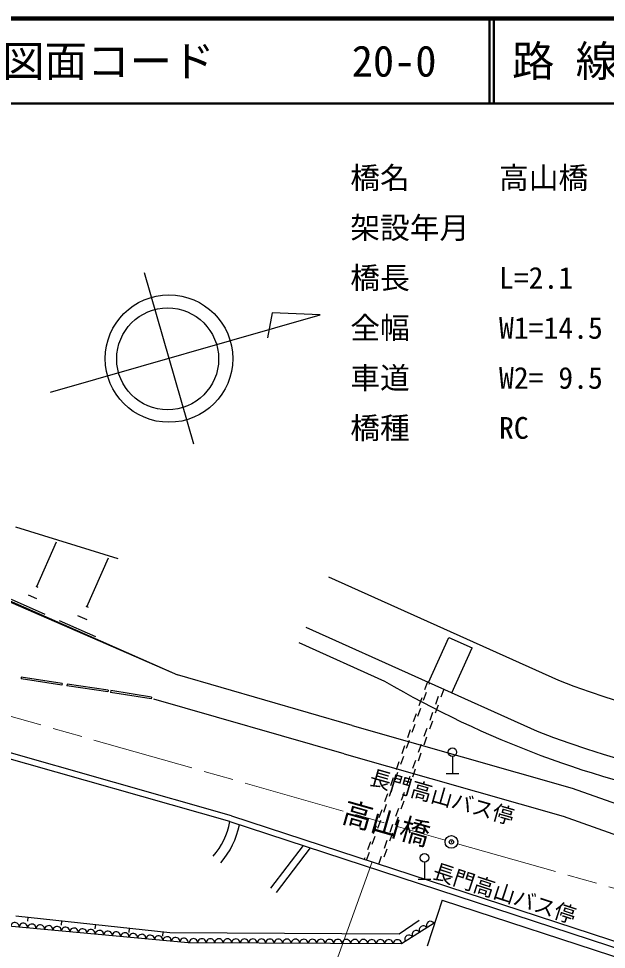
# Model space of a CAD drawing. Units: millimetres, scale not verified. Extents: x 40000 to 680000, y 20000 to 380000.
# Drawn here: x 122321 to 191486, y 270384 to 380000 of the extents above; entities that cross this region are included whole.
import ezdxf
from ezdxf.enums import TextEntityAlignment as Align

# ---------------------------------------------------------------- set-up
doc = ezdxf.new("R2010")
doc.units = ezdxf.units.MM
doc.header["$LTSCALE"] = 1000
doc.header["$PDMODE"] = 32
doc.header["$PDSIZE"] = 500
doc.linetypes.add('CHAIN', pattern=[18.5, 12, -1.5, 3.5, -1.5])
for name, color, linetype, lineweight in [('S-BGD', 7, 'Continuous', 25), ('S-BMK', 2, 'CHAIN', 13), ('S-BMK-SRVR', 3, 'Continuous', 25), ('S-STR-HTXT', 7, 'Continuous', 13), ('S-STR-STR1', 1, 'Continuous', 25), ('S-TTL', 2, 'Continuous', 140), ('S-TTL-LINE', 7, 'Continuous', 50)]:
    doc.layers.add(name, color=color, linetype=linetype, lineweight=lineweight)
doc.layers.add('S-BGD-HTXT', color=7, linetype='Continuous')
doc.layers.add('S-TTL-TXT', color=7, linetype='Continuous')
doc.styles.add('ＭＳ ゴシック', font='')
doc.styles.get('ＭＳ ゴシック').set_extended_font_data('MS Gothic')

msp = doc.modelspace()

# ---------------------------------------------------------------- linework, layer by layer
at = {"layer": 'S-BGD'}
for p, q in [((82273, 328642), (141002, 302707)), ((85305, 326946), (141002, 302707)), ((121964, 320161), (133984, 316405)), ((124464, 313109), (126796, 318391)), ((130362, 310734), (132901, 316483)), ((158775, 314271), (185834, 302077)), ((124340, 313163), (124587, 313054)), ((121450, 311614), (125390, 309874)), ((123449, 312144), (124434, 311709)), ((130228, 310793), (130495, 310675)), ((127102, 309118), (131363, 307237)), ((129265, 309691), (130330, 309220)), ((156104, 308345), (183324, 296078)), ((170561, 301830), (172944, 307118)), ((172944, 307118), (175679, 305886)), ((147384, 286103), (75951, 306477)), ((155283, 306522), (165371, 301975)), ((173296, 300598), (175679, 305886)), ((147178, 285433), (75759, 305803)), ((161577, 296769), (141002, 302707)), ((122630, 302428), (122600, 302230)), ((127416, 301509), (122600, 302230)), ((127446, 301707), (122630, 302428)), ((127446, 301707), (127416, 301509)), ((127446, 301707), (127416, 301509)), ((128039, 301618), (128010, 301420)), ((128039, 301618), (128010, 301420)), ((132856, 300898), (128039, 301618)), ((132826, 300700), (128010, 301420)), ((132856, 300898), (132826, 300700)), ((132856, 300898), (132826, 300700)), ((133155, 300855), (133123, 300657)), ((137932, 299888), (133123, 300657)), ((137964, 300085), (133155, 300855)), ((137964, 300085), (137932, 299888)), ((137964, 300085), (137932, 299888)), ((160612, 293404), (138243, 299860)), ((161577, 296769), (187450, 289389)), ((160612, 293404), (186384, 286054)), ((173369, 293114), (173369, 291114)), ((172619, 291114), (174119, 291114)), ((187450, 289389), (201712, 284333)), ((147384, 286103), (194944, 270522)), ((147178, 285433), (194726, 269857)), ((186384, 286054), (219815, 274200)), ((155812, 282605), (151980, 277578)), ((156617, 282341), (152616, 277093)), ((170086, 280666), (170086, 278666)), ((169336, 278666), (170836, 278666)), ((172179, 276191), (170406, 270780)), ((172179, 276191), (194137, 268998)), ((121988, 274345), (140126, 272355)), ((123405, 274189), (123350, 273692)), ((142284, 271151), (121087, 273128)), ((127381, 273753), (127327, 273256)), ((131357, 273317), (131303, 272820)), ((167115, 272230), (169437, 273806)), ((171219, 273464), (167392, 271025)), ((135333, 272881), (135279, 272384)), ((139310, 272444), (139255, 271947)), ((140126, 272355), (167115, 272230)), ((167392, 271025), (142284, 271151))]:
    msp.add_line(p, q, dxfattribs=at)
for centre in [(173369, 293614), (170086, 281166)]:
    msp.add_circle(centre, 500, dxfattribs=at)
for centre, radius, start, end in [((225300, 404377), 118648, 239.66255, 259.38264), ((225300, 404377), 109648, 248.90395, 281.16787), ((225300, 404377), 116148, 248.81414, 281.18915), ((138684, 286991), 8636, 319.17279, 349.61087), ((138684, 286991), 9810, 319.17279, 348.67859), ((121873, 273054), 500, 354.67235, 174.67235), ((122868, 272962), 500, 354.67235, 174.67235), ((123864, 272869), 500, 354.67235, 174.67235), ((124860, 272776), 500, 354.67235, 174.67235), ((125855, 272683), 500, 354.67235, 174.67235), ((126851, 272590), 500, 354.67235, 174.67235), ((127847, 272497), 500, 354.67235, 174.67235), ((169955, 272658), 500, 32.51191, 212.51191), ((170798, 273195), 500, 32.51191, 212.51191), ((128842, 272404), 500, 354.67235, 174.67235), ((129838, 272312), 500, 354.67235, 174.67235), ((130834, 272219), 500, 354.67235, 174.67235), ((131829, 272126), 500, 354.67235, 174.67235), ((132825, 272033), 500, 354.67235, 174.67235), ((133821, 271940), 500, 354.67235, 174.67235), ((134816, 271847), 500, 354.67235, 174.67235), ((135812, 271754), 500, 354.67235, 174.67235), ((136808, 271662), 500, 354.67235, 174.67235), ((137803, 271569), 500, 354.67235, 174.67235), ((138799, 271476), 500, 354.67235, 174.67235), ((139795, 271383), 500, 354.67235, 174.67235), ((168268, 271583), 500, 32.51191, 212.51191), ((169111, 272120), 500, 32.51191, 212.51191), ((140790, 271290), 500, 354.67235, 174.67235), ((141786, 271197), 500, 354.67235, 174.67235), ((142893, 271148), 500, 359.71208, 179.71208), ((143893, 271143), 500, 359.71208, 179.71208), ((144892, 271138), 500, 359.71208, 179.71208), ((145892, 271133), 500, 359.71208, 179.71208), ((146892, 271128), 500, 359.71208, 179.71208), ((147892, 271123), 500, 359.71208, 179.71208), ((148892, 271118), 500, 359.71208, 179.71208), ((149892, 271113), 500, 359.71208, 179.71208), ((150892, 271108), 500, 359.71208, 179.71208), ((151892, 271103), 500, 359.71208, 179.71208), ((152892, 271098), 500, 359.71208, 179.71208), ((153892, 271093), 500, 359.71208, 179.71208), ((154892, 271088), 500, 359.71208, 179.71208), ((155892, 271083), 500, 359.71208, 179.71208), ((156892, 271078), 500, 359.71208, 179.71208), ((157892, 271073), 500, 359.71208, 179.71208), ((158892, 271067), 500, 359.71208, 179.71208), ((159892, 271062), 500, 359.71208, 179.71208), ((160892, 271057), 500, 359.71208, 179.71208), ((161892, 271052), 500, 359.71208, 179.71208), ((162892, 271047), 500, 359.71208, 179.71208), ((163892, 271042), 500, 359.71208, 179.71208), ((164892, 271037), 500, 359.71208, 179.71208), ((165892, 271032), 500, 359.71208, 179.71208), ((166892, 271027), 500, 359.71208, 179.71208)]:
    msp.add_arc(centre, radius, start, end, dxfattribs=at)
at = {"layer": 'S-BMK'}
for p, q in [((77810, 310262), (172533, 283245)), ((173975, 282834), (211720, 272068))]:
    msp.add_line(p, q, dxfattribs=at)
at = {"layer": 'S-BMK-SRVR'}
for p, q in [((137104, 350093), (142896, 329907)), ((152149, 345365), (151595, 342416)), ((157810, 345111), (152149, 345365)), ((126063, 336000), (157810, 345111))]:
    msp.add_line(p, q, dxfattribs=at)
for centre, radius in [((140012, 339959), 7500), ((139858, 339924), 6000), ((173254, 283039), 750)]:
    msp.add_circle(centre, radius, dxfattribs=at)
msp.add_point((173254, 283039), dxfattribs=at)
at = {"layer": 'S-STR-HTXT'}
msp.add_line((153568, 251935), (163929, 280682), dxfattribs=at)
at = {"layer": 'S-STR-STR1'}
for p, q in [((170429, 301890), (170093, 300948)), ((170652, 301623), (170703, 301766)), ((169981, 299739), (170317, 300681)), ((172350, 301024), (172014, 300082)), ((169758, 300006), (169422, 299064)), ((171407, 299272), (171743, 300214)), ((169310, 297855), (169645, 298797)), ((170736, 297388), (171071, 298330)), ((171679, 299140), (171343, 298198)), ((169086, 298122), (168751, 297180)), ((171007, 297256), (170672, 296314)), ((168415, 296238), (168080, 295296)), ((168639, 295971), (168974, 296913)), ((170064, 295504), (170400, 296446)), ((167967, 294087), (168303, 295029)), ((170336, 295372), (170000, 294430)), ((167744, 294354), (167408, 293412)), ((169393, 293620), (169729, 294562)), ((167296, 292203), (167632, 293145)), ((168722, 291736), (169058, 292678)), ((169665, 293488), (169329, 292546)), ((167073, 292470), (166737, 291528)), ((168994, 291604), (168658, 290662)), ((166401, 290586), (166066, 289644)), ((166625, 290319), (166960, 291261)), ((168051, 289852), (168386, 290794)), ((168322, 289720), (167987, 288778)), ((165730, 288702), (165395, 287760)), ((165954, 288435), (166289, 289377)), ((167379, 287968), (167715, 288910)), ((165282, 286551), (165618, 287493)), ((167651, 287836), (167315, 286894)), ((165059, 286818), (164723, 285876)), ((166708, 286084), (167044, 287026)), ((164611, 284667), (164947, 285609)), ((166037, 284200), (166373, 285142)), ((166980, 285952), (166644, 285010)), ((164388, 284934), (164052, 283992)), ((166309, 284068), (165973, 283126)), ((163716, 283050), (163381, 282108)), ((163940, 282783), (164275, 283725)), ((165366, 282316), (165701, 283258)), ((163269, 280899), (163604, 281841)), ((165637, 282184), (165302, 281242)), ((163045, 281166), (162983, 280992)), ((164694, 280432), (165030, 281374))]:
    msp.add_line(p, q, dxfattribs=at)
at = {"layer": 'S-TTL'}
msp.add_line((680000, 380000), (40000, 380000), dxfattribs=at)
at = {"layer": 'S-TTL-LINE'}
for p, q in [((177750, 380000), (177750, 370000)), ((178250, 380000), (178250, 370000)), ((40000, 370000), (680000, 370000))]:
    msp.add_line(p, q, dxfattribs=at)

# ---------------------------------------------------------------- texts
at = {"layer": 'S-BGD', "style": 'ＭＳ ゴシック'}
for rotation, p in [(344.081, (172144, 288340)), (341.861, (179496, 276994))]:
    msp.add_text('長門高山バス停', height=1833, rotation=rotation, dxfattribs=at).set_placement(p, align=Align.MIDDLE_CENTER)
at = {"layer": 'S-BGD-HTXT', "style": 'ＭＳ ゴシック'}
msp.add_text('高山橋', height=2566, rotation=344.081, dxfattribs=at).set_placement((165605, 285221), align=Align.MIDDLE_CENTER)
at = {"layer": 'S-STR-HTXT', "style": 'ＭＳ ゴシック'}
for s, p in [('橋名\u3000\u3000\u3000高山橋', (161350, 359200)), ('架設年月\u3000', (161350, 353309)), ('橋長\u3000\u3000\u3000L=2.1', (161350, 347418)), ('全幅\u3000\u3000\u3000W1=14.5', (161350, 341527)), ('車道\u3000\u3000\u3000W2= 9.5', (161350, 335636)), ('橋種\u3000\u3000\u3000RC', (161350, 329745))]:
    msp.add_text(s, height=2566, dxfattribs=at).set_placement(p, align=Align.BOTTOM_LEFT)
at = {"layer": 'S-TTL-TXT', "style": 'ＭＳ ゴシック'}
for s, p in [('図面コード', (120380, 375000)), ('路 線 名', (180380, 375000)), ('20-0', (161521, 375000))]:
    msp.add_text(s, height=3666, dxfattribs=at).set_placement(p, align=Align.MIDDLE_LEFT)

doc.saveas('drawing.dxf')
